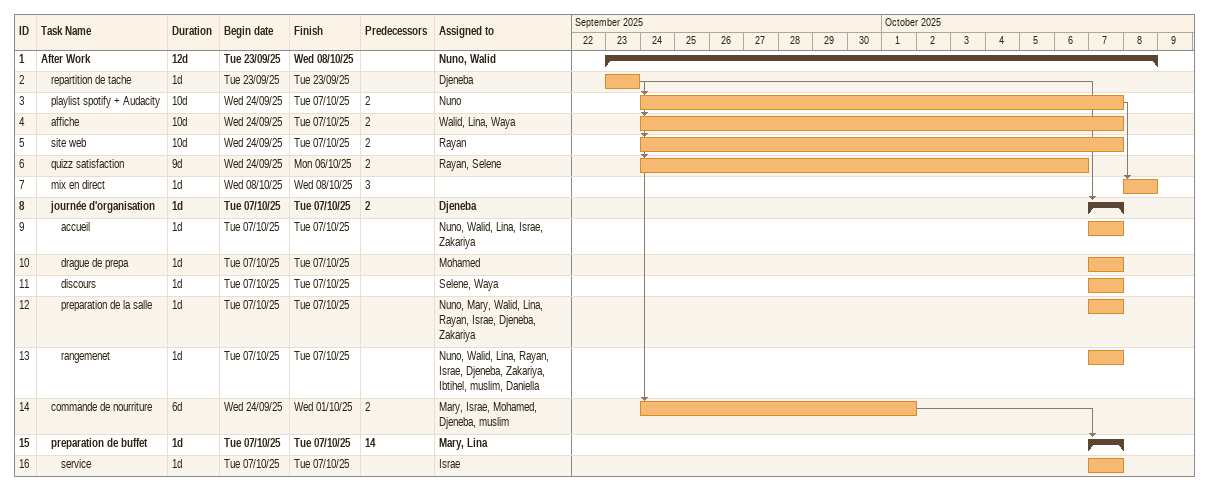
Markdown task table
| ID | Level | Task | Duration | Start | Finish | Predecessors | Resources |
|---|---|---|---|---|---|---|---|
| 1 | 1 | **After Work** | 12d | 2025-09-23 | 2025-10-08 |  | Nuno, Walid |
| 2 | 2 | repartition de tache | 1d | 2025-09-23 | 2025-09-23 |  | Djeneba |
| 3 | 2 | playlist spotify + Audacity | 10d | 2025-09-24 | 2025-10-07 | 2 | Nuno |
| 4 | 2 | affiche | 10d | 2025-09-24 | 2025-10-07 | 2 | Walid, Lina, Waya |
| 5 | 2 | site web | 10d | 2025-09-24 | 2025-10-07 | 2 | Rayan |
| 6 | 2 | quizz satisfaction | 9d | 2025-09-24 | 2025-10-06 | 2 | Rayan, Selene |
| 7 | 2 | mix en direct | 1d | 2025-10-08 | 2025-10-08 | 3 |  |
| 8 | 2 | **journée d'organisation** | 1d | 2025-10-07 | 2025-10-07 | 2 | Djeneba |
| 9 | 3 | accueil | 1d | 2025-10-07 | 2025-10-07 |  | Nuno, Walid, Lina, Israe, Zakariya |
| 10 | 3 | drague de prepa | 1d | 2025-10-07 | 2025-10-07 |  | Mohamed |
| 11 | 3 | discours | 1d | 2025-10-07 | 2025-10-07 |  | Selene, Waya |
| 12 | 3 | preparation de la salle | 1d | 2025-10-07 | 2025-10-07 |  | Nuno, Mary, Walid, Lina, Rayan, Israe, Djeneba, Zakariya |
| 13 | 3 | rangemenet | 1d | 2025-10-07 | 2025-10-07 |  | Nuno, Walid, Lina, Rayan, Israe, Djeneba, Zakariya, Ibtihel, muslim, Daniella |
| 14 | 2 | commande de nourriture | 6d | 2025-09-24 | 2025-10-01 | 2 | Mary, Israe, Mohamed, Djeneba, muslim |
| 15 | 2 | **preparation de buffet** | 1d | 2025-10-07 | 2025-10-07 | 14 | Mary, Lina |
| 16 | 3 | service | 1d | 2025-10-07 | 2025-10-07 |  | Israe |
